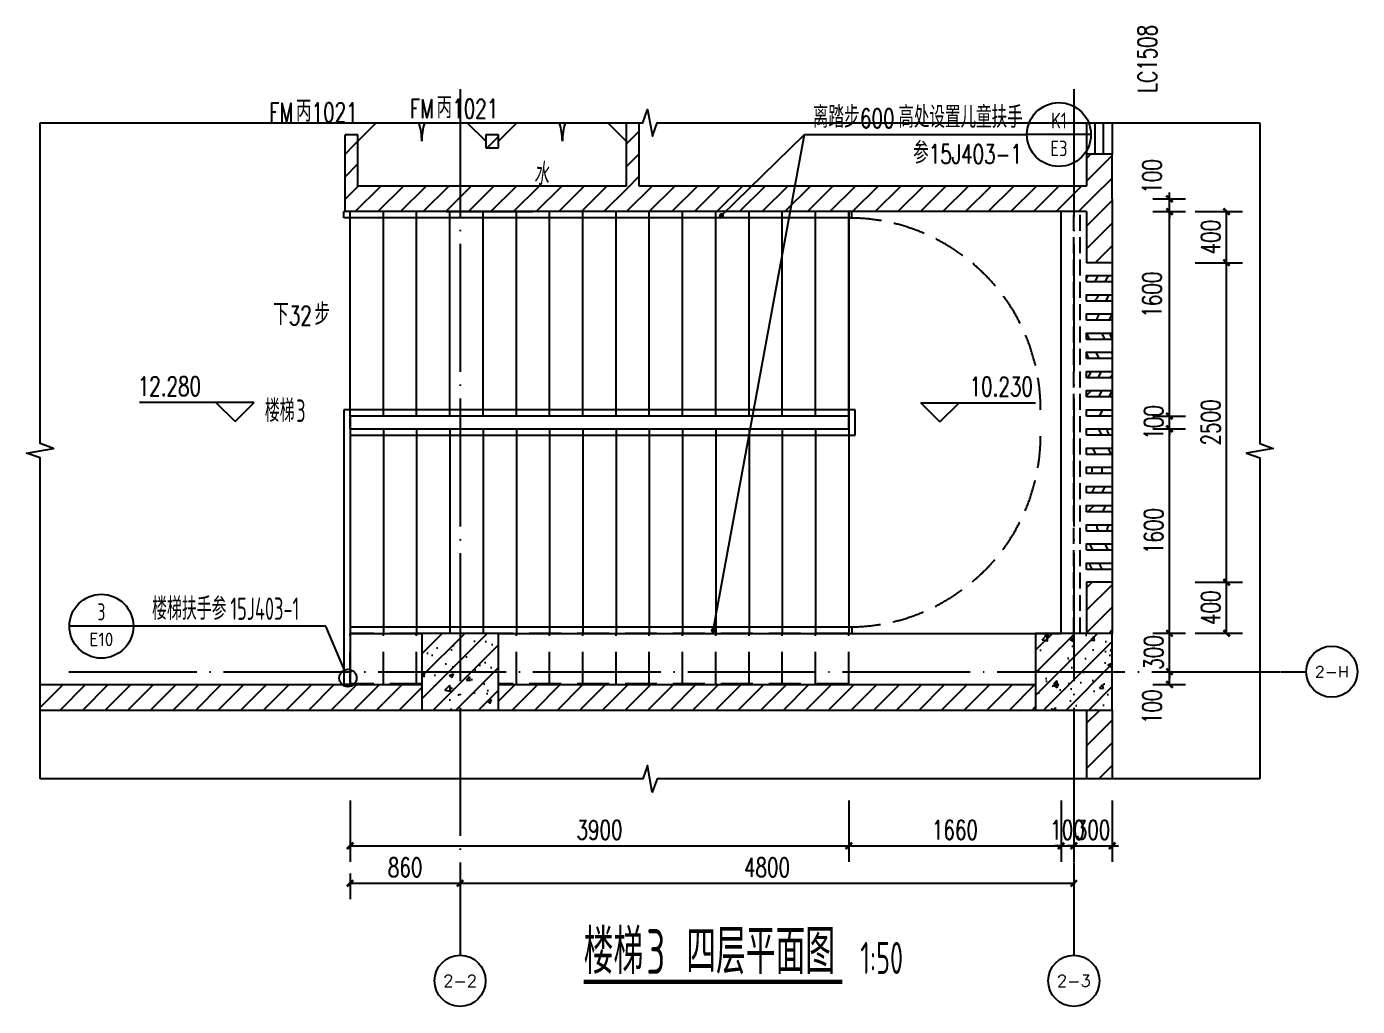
# Model space of a CAD drawing. Header units: millimetres. Extents: x -1048436 to -185795, y -983427 to 400387.
# Drawn here: x -523178 to -512771, y -681593 to -673927 of the extents above; entities that cross this region are included whole.
import ezdxf
from ezdxf.enums import TextEntityAlignment as Align

# ---------------------------------------------------------------- set-up
doc = ezdxf.new("R2010")
doc.units = ezdxf.units.MM
doc.header["$LTSCALE"] = 500
for name, pattern in [('( Dashed )', [0.75, 0.5, -0.25]), ('A-FP_05$0$pln_L5$0$Col_L4$0$PHANTOM', [63.5, 31.75, -6.35, 6.35, -6.35, 6.35, -6.35]), ('DASH', [0.35, 0.25, -0.1]), ('DOTE', [2.42, 2, -0.2, 0.02, -0.2])]:
    doc.linetypes.add(name, pattern=pattern)
for name, color, linetype in [('COLUMN', 254, 'Continuous'), ('DIM_LEAD', 3, 'Continuous'), ('DIM_SYMB', 3, 'Continuous'), ('PUB_DIM', 3, 'Continuous'), ('PUB_HATCH', 8, 'Continuous'), ('PUB_TEXT', 7, 'Continuous'), ('STAIR', 2, 'Continuous'), ('WINDOW', 4, 'Continuous'), ('WINDOW_TEXT', 7, 'Continuous'), ('建-填充', 9, 'Continuous'), ('建-墙', 254, 'Continuous'), ('建-文字', 4, 'Continuous'), ('建-楼梯-扶手栏杆', 3, 'Continuous'), ('建-符号', 13, 'Continuous'), ('建-符号-门编号', 13, 'Continuous'), ('建-轴线', 16, 'DOTE'), ('建-门扇', 32, 'Continuous')]:
    doc.layers.add(name, color=color, linetype=linetype)
doc.styles.add('_TCH_AXIS', font='COMPLEX', dxfattribs={"bigfont": 'GBCBIG'})
doc.styles.add('_TCH_DIM', font='SIMPLEX', dxfattribs={"bigfont": 'GBCBIG'})
doc.styles.add('_TCH_DIM_T3', font='SIMPLEX', dxfattribs={"width": 0.705882, "bigfont": 'GBCBIG'})
doc.styles.add('_TCH_WINDOW', font='SIMPLEX', dxfattribs={"height": 3.5, "bigfont": 'GBCBIG'})
doc.styles.add('XD2008', font='xd-hzs.shx', dxfattribs={"width": 0.7, "bigfont": 'xd-hztxt.shx'})
doc.dimstyles.new('_TCH_ARCH&&50', dxfattribs={"dimtxt": 148.75, "dimasz": 50, "dimexe": 125, "dimexo": 150, "dimgap": 50, "dimtad": 1, "dimdec": 0, "dimzin": 0, "dimdsep": 46, "dimtxsty": '_TCH_DIM_T3', "dimblk": 'ARCHTICK', "dimcen": 0.09, "dimclrt": 7, "dimazin": 2, "dimtfac": 1, "dimtdec": 0, "dimtix": 1, "dimtmove": 2, "dimatfit": 3, "dimldrblk": 'ARCHTICK', "dimfxl": 1, "dimtolj": 1, "dimtzin": 0, "dimarcsym": 0})
pattern_1 = [(45, (0, 89.76), (-88.388383, 88.388383), [])]
pattern_2 = [(45, (0, 0), (-88.388348, 88.388348), []), (50, (0, 0), (358.63009, -31.37607), [37.5, -412.5]), (355, (0, 0), (-69.37567, 376.09607), [30, -330]), (100.4514, (29.9, -2.6), (289.25469, 344.71977), [31.8701, -350.57106]), (46.1842, (0, 100), (533.62052, -82.7595), [56.25, -618.75]), (96.6356, (44.47, 93.1), (467.33135, 487.05894), [47.80514, -525.8565]), (351.1842, (0, 100), (467.33097, 487.0593), [45, -495]), (21, (50, 75), (298.45353, -201.30945), [37.5, -412.5]), (326, (50, 75), (121.65767, 362.57502), [30, -330]), (71.4514, (74.87, 58.22), (420.11131, 161.26525), [31.8701, -350.57106]), (37.5, (0, 0), (6.079928, 166.446927), [0, -326, 0, -335, 0, -331.25]), (7.5, (0, 0), (131.53477, 197.205856), [0, -191, 0, -318.5, 0, -126.25]), (327.5, (-111.5, 0), (266.911218, -11.277436), [0, -125, 0, -390, 0, -517.5]), (317.5, (-161.5, 0), (291.593085, 50.05249), [0, -162.5, 0, -259, 0, -367.5])]

# ---------------------------------------------------------------- blocks, each defined once
blk = doc.blocks.new('_ArchTick')
at = {"color": 0, "linetype": 'ByBlock', "const_width": 0.4}
blk.add_lwpolyline([(-0.5, -0.5), (0.5, 0.5)], dxfattribs=at)
blk = doc.blocks.new('*D2566')
at = {"layer": 'Defpoints', "color": 0, "transparency": 16777216}
for p in [(-514188, -675374), (-513794, -675374), (-514188, -675774)]:
    blk.add_point(p, dxfattribs=at)
at = {"layer": 'PUB_DIM', "color": 0, "lineweight": -2, "transparency": 16777216}
for p, q in [((-514038, -675374), (-513669, -675374)), ((-513794, -675774), (-513794, -675374)), ((-514038, -675774), (-513669, -675774))]:
    blk.add_line(p, q, dxfattribs=at)
at = {"layer": 'PUB_DIM', "color": 0, "lineweight": -2, "transparency": 16777216, "xscale": 50, "yscale": 50, "zscale": 50}
for p, rotation in [((-513794, -675374), 90), ((-513794, -675774), 270)]:
    blk.add_blockref('_ArchTick', p, dxfattribs=dict(at, rotation=rotation))
at = {"layer": 'PUB_DIM', "color": 7, "transparency": 16777216, "insert": (-513918, -675574), "char_height": 148.8, "attachment_point": 5, "rotation": 90, "style": '_TCH_DIM_T3'}
blk.add_mtext('\\A1;400', dxfattribs=at)
blk = doc.blocks.new('*D2567')
at = {"layer": 'Defpoints', "color": 0, "transparency": 16777216}
for p in [(-514188, -675774), (-513794, -675774), (-514188, -678274)]:
    blk.add_point(p, dxfattribs=at)
at = {"layer": 'PUB_DIM', "color": 0, "lineweight": -2, "transparency": 16777216}
for p, q in [((-514038, -675774), (-513669, -675774)), ((-513794, -678274), (-513794, -675774)), ((-514038, -678274), (-513669, -678274))]:
    blk.add_line(p, q, dxfattribs=at)
at = {"layer": 'PUB_DIM', "color": 0, "lineweight": -2, "transparency": 16777216, "xscale": 50, "yscale": 50, "zscale": 50}
for p, rotation in [((-513794, -675774), 90), ((-513794, -678274), 270)]:
    blk.add_blockref('_ArchTick', p, dxfattribs=dict(at, rotation=rotation))
at = {"layer": 'PUB_DIM', "color": 7, "transparency": 16777216, "insert": (-513918, -677024), "char_height": 148.8, "attachment_point": 5, "rotation": 90, "style": '_TCH_DIM_T3'}
blk.add_mtext('\\A1;2500', dxfattribs=at)
blk = doc.blocks.new('*D2568')
at = {"layer": 'Defpoints', "color": 0, "transparency": 16777216}
for p in [(-514188, -678274), (-513794, -678274), (-514188, -678674)]:
    blk.add_point(p, dxfattribs=at)
at = {"layer": 'PUB_DIM', "color": 0, "lineweight": -2, "transparency": 16777216}
for p, q in [((-514038, -678274), (-513669, -678274)), ((-513794, -678674), (-513794, -678274)), ((-514038, -678674), (-513669, -678674))]:
    blk.add_line(p, q, dxfattribs=at)
at = {"layer": 'PUB_DIM', "color": 0, "lineweight": -2, "transparency": 16777216, "xscale": 50, "yscale": 50, "zscale": 50}
for p, rotation in [((-513794, -678274), 90), ((-513794, -678674), 270)]:
    blk.add_blockref('_ArchTick', p, dxfattribs=dict(at, rotation=rotation))
at = {"layer": 'PUB_DIM', "color": 7, "transparency": 16777216, "insert": (-513918, -678474), "char_height": 148.8, "attachment_point": 5, "rotation": 90, "style": '_TCH_DIM_T3'}
blk.add_mtext('\\A1;400', dxfattribs=at)
blk = doc.blocks.new('*D2569')
at = {"layer": 'Defpoints', "color": 0, "transparency": 16777216}
for p in [(-520648, -680404), (-519788, -680404), (-519788, -680630)]:
    blk.add_point(p, dxfattribs=at)
at = {"layer": 'PUB_DIM', "color": 0, "lineweight": -2, "transparency": 16777216}
for p, q in [((-520648, -680554), (-520648, -680755)), ((-519788, -680554), (-519788, -680755)), ((-520648, -680630), (-519788, -680630))]:
    blk.add_line(p, q, dxfattribs=at)
at = {"layer": 'PUB_DIM', "color": 0, "lineweight": -2, "transparency": 16777216, "xscale": 50, "yscale": 50, "zscale": 50, "rotation": 180}
blk.add_blockref('_ArchTick', (-520648, -680630), dxfattribs=at)
at = {"layer": 'PUB_DIM', "color": 0, "lineweight": -2, "transparency": 16777216, "xscale": 50, "yscale": 50, "zscale": 50}
blk.add_blockref('_ArchTick', (-519788, -680630), dxfattribs=at)
at = {"layer": 'PUB_DIM', "color": 7, "transparency": 16777216, "insert": (-520218, -680505), "char_height": 148.8, "attachment_point": 5, "style": '_TCH_DIM_T3'}
blk.add_mtext('\\A1;860', dxfattribs=at)
blk = doc.blocks.new('*D2570')
at = {"layer": 'Defpoints', "color": 0, "transparency": 16777216}
for p in [(-519788, -680404), (-514988, -680404), (-514988, -680630)]:
    blk.add_point(p, dxfattribs=at)
at = {"layer": 'PUB_DIM', "color": 0, "lineweight": -2, "transparency": 16777216}
for p, q in [((-519788, -680554), (-519788, -680755)), ((-514988, -680554), (-514988, -680755)), ((-519788, -680630), (-514988, -680630))]:
    blk.add_line(p, q, dxfattribs=at)
at = {"layer": 'PUB_DIM', "color": 0, "lineweight": -2, "transparency": 16777216, "xscale": 50, "yscale": 50, "zscale": 50, "rotation": 180}
blk.add_blockref('_ArchTick', (-519788, -680630), dxfattribs=at)
at = {"layer": 'PUB_DIM', "color": 0, "lineweight": -2, "transparency": 16777216, "xscale": 50, "yscale": 50, "zscale": 50}
blk.add_blockref('_ArchTick', (-514988, -680630), dxfattribs=at)
at = {"layer": 'PUB_DIM', "color": 7, "transparency": 16777216, "insert": (-517388, -680505), "char_height": 148.8, "attachment_point": 5, "style": '_TCH_DIM_T3'}
blk.add_mtext('\\A1;4800', dxfattribs=at)
blk = doc.blocks.new('*D2571')
at = {"layer": 'Defpoints', "color": 0, "transparency": 16777216}
for p in [(-520648, -679831), (-516748, -679831), (-516748, -680337)]:
    blk.add_point(p, dxfattribs=at)
at = {"layer": 'PUB_DIM', "color": 0, "lineweight": -2, "transparency": 16777216}
for p, q in [((-520648, -679981), (-520648, -680462)), ((-516748, -679981), (-516748, -680462)), ((-520648, -680337), (-516748, -680337))]:
    blk.add_line(p, q, dxfattribs=at)
at = {"layer": 'PUB_DIM', "color": 0, "lineweight": -2, "transparency": 16777216, "xscale": 50, "yscale": 50, "zscale": 50, "rotation": 180}
blk.add_blockref('_ArchTick', (-520648, -680337), dxfattribs=at)
at = {"layer": 'PUB_DIM', "color": 0, "lineweight": -2, "transparency": 16777216, "xscale": 50, "yscale": 50, "zscale": 50}
blk.add_blockref('_ArchTick', (-516748, -680337), dxfattribs=at)
at = {"layer": 'PUB_DIM', "color": 7, "transparency": 16777216, "insert": (-518698, -680212), "char_height": 148.8, "attachment_point": 5, "style": '_TCH_DIM_T3'}
blk.add_mtext('\\A1;3900', dxfattribs=at)
blk = doc.blocks.new('*D2572')
at = {"layer": 'Defpoints', "color": 0, "transparency": 16777216}
for p in [(-516748, -679831), (-515088, -679831), (-515088, -680337)]:
    blk.add_point(p, dxfattribs=at)
at = {"layer": 'PUB_DIM', "color": 0, "lineweight": -2, "transparency": 16777216}
for p, q in [((-516748, -679981), (-516748, -680462)), ((-515088, -679981), (-515088, -680462)), ((-516748, -680337), (-515088, -680337))]:
    blk.add_line(p, q, dxfattribs=at)
at = {"layer": 'PUB_DIM', "color": 0, "lineweight": -2, "transparency": 16777216, "xscale": 50, "yscale": 50, "zscale": 50, "rotation": 180}
blk.add_blockref('_ArchTick', (-516748, -680337), dxfattribs=at)
at = {"layer": 'PUB_DIM', "color": 0, "lineweight": -2, "transparency": 16777216, "xscale": 50, "yscale": 50, "zscale": 50}
blk.add_blockref('_ArchTick', (-515088, -680337), dxfattribs=at)
at = {"layer": 'PUB_DIM', "color": 7, "transparency": 16777216, "insert": (-515918, -680212), "char_height": 148.8, "attachment_point": 5, "style": '_TCH_DIM_T3'}
blk.add_mtext('\\A1;1660', dxfattribs=at)
blk = doc.blocks.new('*D2573')
at = {"layer": 'Defpoints', "color": 0, "transparency": 16777216}
for p in [(-515088, -679831), (-514988, -679831), (-514988, -680337)]:
    blk.add_point(p, dxfattribs=at)
at = {"layer": 'PUB_DIM', "color": 0, "lineweight": -2, "transparency": 16777216}
for p, q in [((-515088, -679981), (-515088, -680462)), ((-514988, -679981), (-514988, -680462)), ((-515088, -680337), (-515138, -680337)), ((-515088, -680337), (-514988, -680337)), ((-514988, -680337), (-514938, -680337))]:
    blk.add_line(p, q, dxfattribs=at)
at = {"layer": 'PUB_DIM', "color": 0, "lineweight": -2, "transparency": 16777216, "xscale": 50, "yscale": 50, "zscale": 50}
blk.add_blockref('_ArchTick', (-515088, -680337), dxfattribs=at)
at = {"layer": 'PUB_DIM', "color": 0, "lineweight": -2, "transparency": 16777216, "xscale": 50, "yscale": 50, "zscale": 50, "rotation": 180}
blk.add_blockref('_ArchTick', (-514988, -680337), dxfattribs=at)
at = {"layer": 'PUB_DIM', "color": 7, "transparency": 16777216, "insert": (-515038, -680212), "char_height": 148.8, "attachment_point": 5, "style": '_TCH_DIM_T3'}
blk.add_mtext('\\A1;100', dxfattribs=at)
blk = doc.blocks.new('*D2574')
at = {"layer": 'Defpoints', "color": 0, "transparency": 16777216}
for p in [(-514988, -679831), (-514688, -679831), (-514688, -680337)]:
    blk.add_point(p, dxfattribs=at)
at = {"layer": 'PUB_DIM', "color": 0, "lineweight": -2, "transparency": 16777216}
for p, q in [((-514988, -679981), (-514988, -680462)), ((-514688, -679981), (-514688, -680462)), ((-514988, -680337), (-515038, -680337)), ((-514988, -680337), (-514688, -680337)), ((-514688, -680337), (-514638, -680337))]:
    blk.add_line(p, q, dxfattribs=at)
at = {"layer": 'PUB_DIM', "color": 0, "lineweight": -2, "transparency": 16777216, "xscale": 50, "yscale": 50, "zscale": 50}
blk.add_blockref('_ArchTick', (-514988, -680337), dxfattribs=at)
at = {"layer": 'PUB_DIM', "color": 0, "lineweight": -2, "transparency": 16777216, "xscale": 50, "yscale": 50, "zscale": 50, "rotation": 180}
blk.add_blockref('_ArchTick', (-514688, -680337), dxfattribs=at)
at = {"layer": 'PUB_DIM', "color": 7, "transparency": 16777216, "insert": (-514838, -680212), "char_height": 148.8, "attachment_point": 5, "style": '_TCH_DIM_T3'}
blk.add_mtext('\\A1;300', dxfattribs=at)
blk = doc.blocks.new('*D2575')
at = {"layer": 'Defpoints', "color": 0, "transparency": 16777216}
for p in [(-514521, -675274), (-514240, -675274), (-514521, -675374)]:
    blk.add_point(p, dxfattribs=at)
at = {"layer": 'PUB_DIM', "color": 0, "lineweight": -2, "transparency": 16777216}
for p, q in [((-514240, -675274), (-514240, -675224)), ((-514371, -675274), (-514115, -675274)), ((-514240, -675374), (-514240, -675274)), ((-514371, -675374), (-514115, -675374)), ((-514240, -675374), (-514240, -675424))]:
    blk.add_line(p, q, dxfattribs=at)
at = {"layer": 'PUB_DIM', "color": 0, "lineweight": -2, "transparency": 16777216, "xscale": 50, "yscale": 50, "zscale": 50}
for p, rotation in [((-514240, -675274), 270), ((-514240, -675374), 90)]:
    blk.add_blockref('_ArchTick', p, dxfattribs=dict(at, rotation=rotation))
at = {"layer": 'PUB_DIM', "color": 7, "transparency": 16777216, "insert": (-514377, -675099), "char_height": 148.8, "attachment_point": 5, "rotation": 90, "style": '_TCH_DIM_T3'}
blk.add_mtext('\\A1;100', dxfattribs=at)
blk = doc.blocks.new('*D2576')
at = {"layer": 'Defpoints', "color": 0, "transparency": 16777216}
for p in [(-514521, -675374), (-514240, -675374), (-514521, -676974)]:
    blk.add_point(p, dxfattribs=at)
at = {"layer": 'PUB_DIM', "color": 0, "lineweight": -2, "transparency": 16777216}
for p, q in [((-514371, -675374), (-514115, -675374)), ((-514240, -676974), (-514240, -675374)), ((-514371, -676974), (-514115, -676974))]:
    blk.add_line(p, q, dxfattribs=at)
at = {"layer": 'PUB_DIM', "color": 0, "lineweight": -2, "transparency": 16777216, "xscale": 50, "yscale": 50, "zscale": 50}
for p, rotation in [((-514240, -675374), 90), ((-514240, -676974), 270)]:
    blk.add_blockref('_ArchTick', p, dxfattribs=dict(at, rotation=rotation))
at = {"layer": 'PUB_DIM', "color": 7, "transparency": 16777216, "insert": (-514377, -676024), "char_height": 148.8, "attachment_point": 5, "rotation": 90, "style": '_TCH_DIM_T3'}
blk.add_mtext('\\A1;1600', dxfattribs=at)
blk = doc.blocks.new('*D2577')
at = {"layer": 'Defpoints', "color": 0, "transparency": 16777216}
for p in [(-514521, -676974), (-514240, -676974), (-514521, -677074)]:
    blk.add_point(p, dxfattribs=at)
at = {"layer": 'PUB_DIM', "color": 0, "lineweight": -2, "transparency": 16777216}
for p, q in [((-514240, -676974), (-514240, -676924)), ((-514371, -676974), (-514115, -676974)), ((-514240, -677074), (-514240, -676974)), ((-514371, -677074), (-514115, -677074)), ((-514240, -677074), (-514240, -677124))]:
    blk.add_line(p, q, dxfattribs=at)
at = {"layer": 'PUB_DIM', "color": 0, "lineweight": -2, "transparency": 16777216, "xscale": 50, "yscale": 50, "zscale": 50}
for p, rotation in [((-514240, -676974), 270), ((-514240, -677074), 90)]:
    blk.add_blockref('_ArchTick', p, dxfattribs=dict(at, rotation=rotation))
at = {"layer": 'PUB_DIM', "color": 7, "transparency": 16777216, "insert": (-514364, -677024), "char_height": 148.8, "attachment_point": 5, "rotation": 90, "style": '_TCH_DIM_T3'}
blk.add_mtext('\\A1;100', dxfattribs=at)
blk = doc.blocks.new('*D2578')
at = {"layer": 'Defpoints', "color": 0, "transparency": 16777216}
for p in [(-514521, -677074), (-514240, -677074), (-514521, -678674)]:
    blk.add_point(p, dxfattribs=at)
at = {"layer": 'PUB_DIM', "color": 0, "lineweight": -2, "transparency": 16777216}
for p, q in [((-514371, -677074), (-514115, -677074)), ((-514240, -678674), (-514240, -677074)), ((-514371, -678674), (-514115, -678674))]:
    blk.add_line(p, q, dxfattribs=at)
at = {"layer": 'PUB_DIM', "color": 0, "lineweight": -2, "transparency": 16777216, "xscale": 50, "yscale": 50, "zscale": 50}
for p, rotation in [((-514240, -677074), 90), ((-514240, -678674), 270)]:
    blk.add_blockref('_ArchTick', p, dxfattribs=dict(at, rotation=rotation))
at = {"layer": 'PUB_DIM', "color": 7, "transparency": 16777216, "insert": (-514364, -677874), "char_height": 148.8, "attachment_point": 5, "rotation": 90, "style": '_TCH_DIM_T3'}
blk.add_mtext('\\A1;1600', dxfattribs=at)
blk = doc.blocks.new('*D2579')
at = {"layer": 'Defpoints', "color": 0, "transparency": 16777216}
for p in [(-514521, -678674), (-514240, -678674), (-514521, -678974)]:
    blk.add_point(p, dxfattribs=at)
at = {"layer": 'PUB_DIM', "color": 0, "lineweight": -2, "transparency": 16777216}
for p, q in [((-514371, -678674), (-514115, -678674)), ((-514240, -678674), (-514240, -678624)), ((-514240, -678974), (-514240, -678674)), ((-514371, -678974), (-514115, -678974)), ((-514240, -678974), (-514240, -679024))]:
    blk.add_line(p, q, dxfattribs=at)
at = {"layer": 'PUB_DIM', "color": 0, "lineweight": -2, "transparency": 16777216, "xscale": 50, "yscale": 50, "zscale": 50}
for p, rotation in [((-514240, -678674), 270), ((-514240, -678974), 90)]:
    blk.add_blockref('_ArchTick', p, dxfattribs=dict(at, rotation=rotation))
at = {"layer": 'PUB_DIM', "color": 7, "transparency": 16777216, "insert": (-514364, -678824), "char_height": 148.8, "attachment_point": 5, "rotation": 90, "style": '_TCH_DIM_T3'}
blk.add_mtext('\\A1;300', dxfattribs=at)
blk = doc.blocks.new('*D2580')
at = {"layer": 'Defpoints', "color": 0, "transparency": 16777216}
for p in [(-514521, -678974), (-514240, -678974), (-514521, -679074)]:
    blk.add_point(p, dxfattribs=at)
at = {"layer": 'PUB_DIM', "color": 0, "lineweight": -2, "transparency": 16777216}
for p, q in [((-514371, -678974), (-514115, -678974)), ((-514240, -679074), (-514240, -678974)), ((-514371, -679074), (-514115, -679074))]:
    blk.add_line(p, q, dxfattribs=at)
at = {"layer": 'PUB_DIM', "color": 0, "lineweight": -2, "transparency": 16777216, "xscale": 50, "yscale": 50, "zscale": 50}
for p, rotation in [((-514240, -678974), 90), ((-514240, -679074), 270)]:
    blk.add_blockref('_ArchTick', p, dxfattribs=dict(at, rotation=rotation))
at = {"layer": 'PUB_DIM', "color": 7, "transparency": 16777216, "insert": (-514377, -679249), "char_height": 148.8, "attachment_point": 5, "rotation": 90, "style": '_TCH_DIM_T3'}
blk.add_mtext('\\A1;100', dxfattribs=at)

msp = doc.modelspace()

# ---------------------------------------------------------------- hatches: boundary and pattern name
at = {"layer": 'PUB_HATCH'}
h = msp.add_hatch(dxfattribs=at)
h.set_pattern_fill('钢筋混凝土', color=256, scale=50, style=0)
h.set_pattern_definition(pattern_2)
h.paths.add_polyline_path([(-520088.2, -679274.3), (-519488.2, -679274.3), (-519488.2, -678674.3), (-520088.2, -678674.3)])
h = msp.add_hatch(dxfattribs=at)
h.set_pattern_fill('钢筋混凝土', color=256, scale=50, style=0)
h.set_pattern_definition(pattern_2)
h.paths.add_polyline_path([(-515288.2, -679274.3), (-514688.2, -679274.3), (-514688.2, -678674.3), (-515288.2, -678674.3)])
at = {"layer": '建-填充'}
h = msp.add_hatch(dxfattribs=at)
h.set_pattern_fill('普通砖', color=256, scale=50, style=0)
h.set_pattern_definition(pattern_1)
h.paths.add_polyline_path([(-518453.6, -674807.7), (-518386.9, -674774.3), (-518386.9, -674679.5), (-518486.9, -674679.4), (-518486.9, -674774.3)])
h = msp.add_hatch(dxfattribs=at)
h.set_pattern_fill('普通砖', color=256, scale=50, style=0)
h.set_pattern_definition(pattern_1)
h.paths.add_polyline_path([(-520688.2, -675374.3), (-520588.2, -675174.3), (-520588.1, -674874.3), (-520688.1, -674774.3)])
h = msp.add_hatch(dxfattribs=at)
h.set_pattern_fill('普通砖', color=256, scale=50, style=0)
h.set_pattern_definition(pattern_1)
h.paths.add_polyline_path([(-520588.1, -674874.3), (-520588.1, -674774.3), (-520688.1, -674774.3)])
h = msp.add_hatch(dxfattribs=at)
h.set_pattern_fill('普通砖', color=256, scale=50, style=0)
h.set_pattern_definition(pattern_1)
h.paths.add_polyline_path([(-519488.5, -674774.3), (-519588.1, -674774.3), (-519588.1, -674874.3), (-519488.5, -674874.3)])
h = msp.add_hatch(dxfattribs=at)
h.set_pattern_fill('普通砖', color=256, scale=50, style=0)
h.set_pattern_definition(pattern_1)
h.paths.add_polyline_path([(-518486.9, -674774.3), (-518488.5, -674774.3), (-518488.5, -674874.3), (-518486.9, -674874.3), (-518453.6, -674807.7)])
h = msp.add_hatch(dxfattribs=at)
h.set_pattern_fill('普通砖', color=256, scale=50, style=0)
h.set_pattern_definition(pattern_1)
h.paths.add_polyline_path([(-518453.6, -675241), (-518387, -675174.3), (-518386.9, -674774.3), (-518453.6, -674807.7), (-518486.9, -674874.3), (-518487, -675174.3)])
h = msp.add_hatch(dxfattribs=at)
h.set_pattern_fill('普通砖', color=256, scale=50, style=0)
h.set_pattern_definition(pattern_1)
h.paths.add_polyline_path([(-514688.2, -675274.3), (-514688.2, -674924.3), (-514888.2, -674924.3), (-514888.2, -675174.3), (-514821.5, -675274.3)])
h = msp.add_hatch(dxfattribs=at)
h.set_pattern_fill('普通砖', color=256, scale=50, style=0)
h.set_pattern_definition(pattern_1)
h.paths.add_polyline_path([(-518453.6, -675241), (-518487, -675174.3), (-520588.2, -675174.3), (-520688.2, -675374.3), (-518487, -675374.3)])
h = msp.add_hatch(dxfattribs=at)
h.set_pattern_fill('普通砖', color=256, scale=50, style=0)
h.set_pattern_definition(pattern_1)
h.paths.add_polyline_path([(-514821.5, -675274.3), (-514888.2, -675174.3), (-518387, -675174.3), (-518453.6, -675241), (-518487, -675374.3), (-514888.2, -675374.3)])
h = msp.add_hatch(dxfattribs=at)
h.set_pattern_fill('普通砖', color=256, scale=50, style=0)
h.set_pattern_definition(pattern_1)
h.paths.add_polyline_path([(-514821.5, -675274.3), (-514888.2, -675374.3), (-514888.2, -675774.3), (-514688.2, -675774.3), (-514688.2, -675274.3)])
at = {"layer": '建-填充', "linetype": 'A-FP_05$0$pln_L5$0$Col_L4$0$PHANTOM'}
h = msp.add_hatch(dxfattribs=at)
h.set_pattern_fill('木纹01', color=256, scale=200, angle=90)
h.set_pattern_definition([(90, (-1098526.1, 42628.4), (-800, 800), [40, -760]), (90, (-1098606.1, 42068.4), (-800, 800), [80, -720]), (90, (-1098646.1, 42588.4), (-800, 800), [40, -760]), (90, (-1098726.1, 42108.4), (-800, 800), [40, -760]), (90, (-1098766.1, 42588.4), (-800, 800), [40, -760]), (90, (-1098806.1, 42148.4), (-800, 800), [40, -760]), (90, (-1098846.1, 42588.4), (-800, 800), [40, -760]), (90, (-1098926.1, 42148.4), (-800, 800), [40, -440, 40, -280]), (90, (-1099006.1, 42148.4), (-800, 800), [80, -400, 40, -280]), (90, (-1099126.1, 42108.4), (-800, 800), [40, -120, 40, -320, 40, -240]), (90, (-1099206.1, 42068.4), (-800, 800), [40, -160, 80, -520]), (90, (-1099246.1, 42588.4), (-800, 800), [40, -760]), (90, (-1099286.1, 42068.4), (-800, 800), [40, -200, 40, -520]), (135, (-1098526.1, 41988.4), (-800, 1e-13), [113.1368, -1018.23405]), (135, (-1098526.1, 42668.4), (-800, 1e-13), [226.27416, -905.0967]), (135, (-1098926.1, 42668.4), (-800, 1e-13), [56.568, -1074.80285]), (135, (-1099006.1, 41988.4), (-800, 1e-13), [169.7056, -961.66525]), (135, (-1099006.1, 42668.4), (-800, 1e-13), [282.8427, -848.5281]), (135, (-1099126.1, 42668.4), (-800, 1e-13), [169.7056, -961.66525]), (45, (-1099206.1, 42508.4), (2e-13, 800), [56.568, -1074.80285]), (45, (-1098566.1, 42228.4), (2e-13, 800), [113.1368, -1018.23405]), (45, (-1098886.1, 42268.4), (2e-13, 800), [113.1368, -1018.23405]), (45, (-1098726.1, 42508.4), (2e-13, 800), [113.1368, -1018.23405]), (45, (-1099046.1, 42468.4), (2e-13, 800), [113.1368, -1018.23405]), (45, (-1099126.1, 42508.4), (2e-13, 800), [169.7056, -961.66525]), (45, (-1098646.1, 42308.4), (2e-13, 800), [169.7056, -961.66525]), (45, (-1098686.1, 42428.4), (2e-13, 800), [169.7056, -961.66525]), (45, (-1098966.1, 42308.4), (2e-13, 800), [169.7056, -961.66525]), (45, (-1099006.1, 42388.4), (2e-13, 800), [169.7056, -961.66525]), (116.56505, (-1098686.1, 42028.4), (-3e-07, 800), [89.4427, -1699.41166]), (116.56505, (-1098646.1, 42628.4), (-3e-07, 800), [357.7709, -1431.0835]), (116.56505, (-1098766.1, 42628.4), (-3e-07, 800), [357.7709, -1431.0835]), (116.56505, (-1098846.1, 42628.4), (-3e-07, 800), [357.7712, -536, 178.888, -716.19518]), (116.56505, (-1098966.1, 42708.4), (-3e-07, 800), [89.4427, -1699.41166]), (116.56505, (-1099246.1, 41988.4), (-3e-07, 800), [89.4427, -1699.41166]), (116.56505, (-1099246.1, 42628.4), (-3e-07, 800), [178.88544, -1609.96894]), (63.43495, (-1098526.1, 42428.4), (3e-07, 800), [178.88544, -1609.96894]), (63.43495, (-1098726.1, 42148.4), (3e-07, 800), [178.88544, -1609.96894]), (63.43495, (-1098606.1, 42148.4), (3e-07, 800), [89.4427, -1699.40894]), (63.43495, (-1098806.1, 42188.4), (3e-07, 800), [268.32816, -1520.5262]), (63.43495, (-1098806.1, 42348.4), (3e-07, 800), [178.88544, -1609.96894]), (63.43495, (-1098846.1, 42428.4), (3e-07, 800), [178.88544, -1609.96894]), (63.43495, (-1098926.1, 42188.4), (3e-07, 800), [89.4427, -1699.40894]), (63.43495, (-1099006.1, 42228.4), (3e-07, 800), [89.4427, -1699.40894]), (63.43495, (-1099166.1, 42548.4), (3e-07, 800), [89.4427, -1699.40894]), (63.43495, (-1098886.1, 42508.4), (3e-07, 800), [89.4427, -1699.40894]), (63.43495, (-1099126.1, 42148.4), (3e-07, 800), [268.32816, -1520.5262]), (63.43495, (-1099206.1, 42108.4), (3e-07, 800), [178.88544, -1609.96894]), (63.43495, (-1098966.1, 42548.4), (3e-07, 800), [89.44, -804.96, 89.44, -805.01438]), (63.43495, (-1099126.1, 42308.4), (3e-07, 800), [178.88544, -1609.96894]), (63.43495, (-1099206.1, 42348.4), (3e-07, 800), [178.88544, -1609.96894]), (63.43495, (-1099286.1, 42108.4), (3e-07, 800), [178.88544, -1609.96894]), (63.43495, (-1099286.1, 42348.4), (3e-07, 800), [178.88544, -1609.96894])])
h.paths.add_polyline_path([(-514888.2, -675924.3), (-514888.2, -675874.3), (-514688.2, -675874.3), (-514688.2, -675924.3)])
h.paths.add_polyline_path([(-514888.2, -676074.3), (-514888.2, -676024.3), (-514688.2, -676024.3), (-514688.2, -676074.3)])
h.paths.add_polyline_path([(-514888.2, -676224.3), (-514888.2, -676174.3), (-514688.2, -676174.3), (-514688.2, -676224.3)])
h.paths.add_polyline_path([(-514888.2, -676374.3), (-514888.2, -676324.3), (-514688.2, -676324.3), (-514688.2, -676374.3)])
h.paths.add_polyline_path([(-514888.2, -676524.3), (-514888.2, -676474.3), (-514688.2, -676474.3), (-514688.2, -676524.3)])
h.paths.add_polyline_path([(-514888.2, -676674.3), (-514888.2, -676624.3), (-514688.2, -676624.3), (-514688.2, -676674.3)])
h.paths.add_polyline_path([(-514888.2, -676824.3), (-514888.2, -676774.3), (-514688.2, -676774.3), (-514688.2, -676824.3)])
h.paths.add_polyline_path([(-514888.2, -676974.3), (-514888.2, -676924.3), (-514688.2, -676924.3), (-514688.2, -676974.3)])
h.paths.add_polyline_path([(-514888.2, -677124.3), (-514888.2, -677074.3), (-514688.2, -677074.3), (-514688.2, -677124.3)])
h.paths.add_polyline_path([(-514888.2, -677274.3), (-514888.2, -677224.3), (-514688.2, -677224.3), (-514688.2, -677274.3)])
h.paths.add_polyline_path([(-514888.2, -677424.3), (-514888.2, -677374.3), (-514688.2, -677374.3), (-514688.2, -677424.3)])
h.paths.add_polyline_path([(-514888.2, -677574.3), (-514888.2, -677524.3), (-514688.2, -677524.3), (-514688.2, -677574.3)])
h.paths.add_polyline_path([(-514888.2, -677724.3), (-514888.2, -677674.3), (-514688.2, -677674.3), (-514688.2, -677724.3)])
h.paths.add_polyline_path([(-514888.2, -677874.3), (-514888.2, -677824.3), (-514688.2, -677824.3), (-514688.2, -677874.3)])
h.paths.add_polyline_path([(-514888.2, -678024.3), (-514888.2, -677974.3), (-514688.2, -677974.3), (-514688.2, -678024.3)])
h.paths.add_polyline_path([(-514888.2, -678174.3), (-514888.2, -678124.3), (-514688.2, -678124.3), (-514688.2, -678174.3)])
at = {"layer": '建-填充'}
h = msp.add_hatch(dxfattribs=at)
h.set_pattern_fill('普通砖', color=256, scale=50, style=0)
h.set_pattern_definition(pattern_1)
h.paths.add_polyline_path([(-514888.2, -678674.3), (-514688.2, -678674.3), (-514688.2, -678274.3), (-514888.2, -678274.3)])
h = msp.add_hatch(dxfattribs=at)
h.set_pattern_fill('普通砖', color=256, scale=50, style=0)
h.set_pattern_definition(pattern_1)
h.paths.add_polyline_path([(-520088.2, -679274.3), (-520088.2, -679074.3), (-523073.4, -679074.3), (-523073.4, -679274.3)])
h = msp.add_hatch(dxfattribs=at)
h.set_pattern_fill('普通砖', color=256, scale=50, style=0)
h.set_pattern_definition(pattern_1)
h.paths.add_polyline_path([(-515288.2, -679274.3), (-515288.2, -679074.3), (-519488.2, -679074.3), (-519488.2, -679274.3)])
h = msp.add_hatch(dxfattribs=at)
h.set_pattern_fill('普通砖', color=256, scale=50, style=0)
h.set_pattern_definition(pattern_1)
h.paths.add_polyline_path([(-514688.2, -679274.3), (-514888.2, -679274.3), (-514888.2, -679812), (-514688.2, -679812)])

# ---------------------------------------------------------------- linework, layer by layer
msp.add_line((-514688.2, -675724.3), (-514688.2, -678674.3))
for points in [[(-514888.2, -675924.3), (-514888.2, -675874.3), (-514688.2, -675874.3), (-514688.2, -675924.3)], [(-514888.2, -676074.3), (-514888.2, -676024.3), (-514688.2, -676024.3), (-514688.2, -676074.3)], [(-514888.2, -676224.3), (-514888.2, -676174.3), (-514688.2, -676174.3), (-514688.2, -676224.3)], [(-514888.2, -676374.3), (-514888.2, -676324.3), (-514688.2, -676324.3), (-514688.2, -676374.3)], [(-514888.2, -676524.3), (-514888.2, -676474.3), (-514688.2, -676474.3), (-514688.2, -676524.3)], [(-514888.2, -676674.3), (-514888.2, -676624.3), (-514688.2, -676624.3), (-514688.2, -676674.3)], [(-514888.2, -676824.3), (-514888.2, -676774.3), (-514688.2, -676774.3), (-514688.2, -676824.3)], [(-514888.2, -676974.3), (-514888.2, -676924.3), (-514688.2, -676924.3), (-514688.2, -676974.3)], [(-514888.2, -677124.3), (-514888.2, -677074.3), (-514688.2, -677074.3), (-514688.2, -677124.3)], [(-514888.2, -677274.3), (-514888.2, -677224.3), (-514688.2, -677224.3), (-514688.2, -677274.3)], [(-514888.2, -677424.3), (-514888.2, -677374.3), (-514688.2, -677374.3), (-514688.2, -677424.3)], [(-514888.2, -677574.3), (-514888.2, -677524.3), (-514688.2, -677524.3), (-514688.2, -677574.3)], [(-514888.2, -677724.3), (-514888.2, -677674.3), (-514688.2, -677674.3), (-514688.2, -677724.3)], [(-514888.2, -677874.3), (-514888.2, -677824.3), (-514688.2, -677824.3), (-514688.2, -677874.3)], [(-514888.2, -678024.3), (-514888.2, -677974.3), (-514688.2, -677974.3), (-514688.2, -678024.3)], [(-514888.2, -678174.3), (-514888.2, -678124.3), (-514688.2, -678124.3), (-514688.2, -678174.3)]]:
    msp.add_lwpolyline(points, close=True)
at = {"layer": 'COLUMN'}
for p, q in [((-519488.2, -678674.3), (-520088.2, -678674.3)), ((-520088.2, -678674.3), (-520088.2, -679274.3)), ((-519488.2, -679274.3), (-519488.2, -678674.3)), ((-514688.2, -678674.3), (-515288.2, -678674.3)), ((-515288.2, -678674.3), (-515288.2, -679274.3)), ((-514688.2, -679274.3), (-514688.2, -678674.3)), ((-520088.2, -679274.3), (-519488.2, -679274.3)), ((-515288.2, -679274.3), (-514688.2, -679274.3))]:
    msp.add_line(p, q, dxfattribs=at)
at = {"layer": 'DIM_LEAD'}
for p, q in [((-517807.7, -678651.4), (-517095.4, -674771.3)), ((-517743.8, -675405.7), (-517095.4, -674771.3)), ((-517095.4, -674771.3), (-515354.7, -674771.3))]:
    msp.add_line(p, q, dxfattribs=at)
at = {"layer": 'DIM_LEAD', "const_width": 20}
for points in [[(-517750.9, -675412.7, 1), (-517736.6, -675398.7, 1)], [(-517809.5, -678661.2, 1), (-517805.9, -678641.5, 1)]]:
    msp.add_lwpolyline(points, format="xyb", close=True, dxfattribs=at)
at = {"layer": 'DIM_SYMB'}
msp.add_lwpolyline([(-520778.2, -676174.3, 0, 0, 0), (-515948.2, -676174.3, 0, 0, 0), (-515948.2, -677874.3, 0, 0, 0), (-520368.2, -677874.3, 40, 0, 0), (-520518.2, -677874.3, 0, 0, 0)], format="xyseb", dxfattribs=at)
at = {"layer": 'PUB_HATCH', "color": 8, "linetype": 'DASH', "ltscale": 2}
msp.add_line((-519016.3, -678674.3), (-516748.2, -678674.3), dxfattribs=at)
for centre, start, end in [((-516748.2, -676924.3), 0, 90), ((-516748.2, -677124.3), 270, 0)]:
    msp.add_arc(centre, 1500, start, end, dxfattribs=at)
at = {"layer": 'STAIR'}
for p, q in [((-516723.2, -675374.3), (-520698.2, -675374.3)), ((-520698.2, -675424.3), (-520698.2, -675374.3)), ((-516723.2, -675424.3), (-520698.2, -675424.3)), ((-516748.2, -675374.3), (-520648.2, -675374.3)), ((-520648.2, -676974.3), (-520648.2, -675374.3)), ((-520388.2, -676974.3), (-520388.2, -675374.3)), ((-520128.2, -676974.3), (-520128.2, -675374.3)), ((-519868.2, -676974.3), (-519868.2, -675374.3)), ((-519608.2, -676974.3), (-519608.2, -675374.3)), ((-519348.2, -676974.3), (-519348.2, -675374.3)), ((-519088.2, -676974.3), (-519088.2, -675374.3)), ((-518828.2, -676974.3), (-518828.2, -675374.3)), ((-518568.2, -676974.3), (-518568.2, -675374.3)), ((-518308.2, -676974.3), (-518308.2, -675374.3)), ((-518048.2, -676974.3), (-518048.2, -675374.3)), ((-517788.2, -676974.3), (-517788.2, -675374.3)), ((-517528.2, -676974.3), (-517528.2, -675374.3)), ((-517268.2, -676974.3), (-517268.2, -675374.3)), ((-517008.2, -676974.3), (-517008.2, -675374.3)), ((-515088.2, -675374.3), (-516748.2, -675374.3)), ((-516748.2, -675374.3), (-516748.2, -678674.3)), ((-516748.2, -676974.3), (-516748.2, -675374.3)), ((-516723.2, -675424.3), (-516723.2, -675374.3)), ((-515088.2, -678674.3), (-515088.2, -675374.3)), ((-516698.2, -676924.3), (-520698.2, -676924.3)), ((-520698.2, -676924.3), (-520698.2, -679074.3)), ((-516698.2, -677124.3), (-516698.2, -676924.3)), ((-520648.2, -677074.3), (-520648.2, -676974.3)), ((-516748.2, -676974.3), (-520648.2, -676974.3)), ((-516748.2, -676974.3), (-520648.2, -676974.3)), ((-520648.2, -676974.3), (-520648.2, -679074.3)), ((-516748.2, -677074.3), (-516748.2, -676974.3)), ((-520648.2, -677074.3), (-516748.2, -677074.3)), ((-520648.2, -677074.3), (-520648.2, -678674.3)), ((-520648.2, -677074.3), (-516748.2, -677074.3)), ((-520648.2, -677074.3), (-520648.2, -677124.3)), ((-520648.2, -677124.3), (-516698.2, -677124.3)), ((-520388.2, -677074.3), (-520388.2, -678674.3)), ((-520128.2, -677074.3), (-520128.2, -678674.3)), ((-519868.2, -677074.3), (-519868.2, -678674.3)), ((-519608.2, -677074.3), (-519608.2, -678674.3)), ((-519348.2, -677074.3), (-519348.2, -678674.3)), ((-519088.2, -677074.3), (-519088.2, -678674.3)), ((-518828.2, -677074.3), (-518828.2, -678674.3)), ((-518568.2, -677074.3), (-518568.2, -678674.3)), ((-518308.2, -677074.3), (-518308.2, -678674.3)), ((-518048.2, -677074.3), (-518048.2, -678674.3)), ((-517788.2, -677074.3), (-517788.2, -678674.3)), ((-517528.2, -677074.3), (-517528.2, -678674.3)), ((-517268.2, -677074.3), (-517268.2, -678674.3)), ((-517008.2, -677074.3), (-517008.2, -678674.3)), ((-516748.2, -677074.3), (-516748.2, -678674.3)), ((-520648.2, -678624.3), (-516723.2, -678624.3)), ((-520648.2, -678624.3), (-520648.2, -678674.3)), ((-520648.2, -678674.3), (-520088.2, -678674.3)), ((-520648.2, -678674.3), (-520088.2, -678674.3)), ((-519488.2, -678674.3), (-516748.2, -678674.3)), ((-519488.2, -678674.3), (-516723.2, -678674.3)), ((-516748.2, -678674.3), (-515088.2, -678674.3)), ((-516723.2, -678624.3), (-516723.2, -678674.3)), ((-520648.2, -679074.3), (-520698.2, -679074.3))]:
    msp.add_line(p, q, dxfattribs=at)
at = {"layer": 'STAIR', "linetype": 'Continuous'}
msp.add_line((-519898.4, -675374.3), (-519219.2, -675374.3), dxfattribs=at)
at = {"layer": 'STAIR', "linetype": '( Dashed )'}
for p, q in [((-520088.2, -678674.3), (-520648.2, -678674.3)), ((-520648.2, -679068.3), (-520648.2, -678674.3)), ((-520388.2, -679068.3), (-520388.2, -678674.3)), ((-520128.2, -679068.3), (-520128.2, -678674.3)), ((-516748.2, -678674.3), (-519488.2, -678674.3)), ((-519348.2, -679068.3), (-519348.2, -678674.3)), ((-519088.2, -679068.3), (-519088.2, -678674.3)), ((-518828.2, -679068.3), (-518828.2, -678674.3)), ((-518568.2, -679068.3), (-518568.2, -678674.3)), ((-518308.2, -679068.3), (-518308.2, -678674.3)), ((-518048.2, -679068.3), (-518048.2, -678674.3)), ((-517788.2, -679068.3), (-517788.2, -678674.3)), ((-517528.2, -679068.3), (-517528.2, -678674.3)), ((-517268.2, -679068.3), (-517268.2, -678674.3)), ((-517008.2, -679068.3), (-517008.2, -678674.3)), ((-516748.2, -679068.3), (-516748.2, -678674.3)), ((-520088.2, -679068.3), (-520648.2, -679068.3)), ((-516748.2, -679068.3), (-519488.2, -679068.3))]:
    msp.add_line(p, q, dxfattribs=at)
at = {"layer": 'WINDOW'}
for p, q in [((-514888.2, -674679.4), (-514888.2, -674924.3)), ((-514821.5, -674924.3), (-514821.5, -674679.4)), ((-514754.9, -674924.3), (-514754.9, -674679.4)), ((-514688.2, -674679.4), (-514688.2, -674924.3)), ((-514688.2, -674924.3), (-514888.2, -674924.3))]:
    msp.add_line(p, q, dxfattribs=at)
at = {"layer": '建-墙'}
for p, q in [((-518486.9, -674774.3), (-518486.9, -674679.4)), ((-518486.9, -674679.4), (-518386.9, -674679.5)), ((-518386.9, -674774.3), (-518386.9, -674679.5)), ((-520688.2, -675374.3), (-520688.1, -674774.3)), ((-520588.1, -674774.3), (-520688.1, -674774.3)), ((-520588.1, -674874.3), (-520588.1, -674774.3)), ((-519488.5, -674774.3), (-519588.1, -674774.3)), ((-519588.1, -674774.3), (-519588.1, -674874.3)), ((-519488.5, -674874.3), (-519488.5, -674774.3)), ((-518486.9, -674774.3), (-518488.5, -674774.3)), ((-518488.5, -674774.3), (-518488.5, -674874.3)), ((-518387, -675174.3), (-518386.9, -674774.3)), ((-520588.2, -675174.3), (-520588.1, -674874.3)), ((-519588.1, -674874.3), (-519488.5, -674874.3)), ((-518488.5, -674874.3), (-518486.9, -674874.3)), ((-518487, -675174.3), (-518486.9, -674874.3)), ((-514688.2, -674924.3), (-514888.2, -674924.3)), ((-514888.2, -674924.3), (-514888.2, -675174.3)), ((-514688.2, -675274.3), (-514688.2, -674924.3)), ((-518487, -675174.3), (-520588.2, -675174.3)), ((-514888.2, -675174.3), (-518387, -675174.3)), ((-514688.2, -675274.3), (-514688.2, -675774.3)), ((-518487, -675374.3), (-520688.2, -675374.3)), ((-514888.2, -675374.3), (-518487, -675374.3)), ((-514888.2, -675374.3), (-514888.2, -675774.3)), ((-514688.2, -675774.3), (-514888.2, -675774.3)), ((-514888.2, -678274.3), (-514888.2, -678674.3)), ((-514688.2, -678274.3), (-514888.2, -678274.3)), ((-514688.2, -678274.3), (-514688.2, -678674.3)), ((-523073.4, -679074.3), (-520088.2, -679074.3)), ((-519488.2, -679074.3), (-515288.2, -679074.3)), ((-523073.4, -679274.3), (-520088.2, -679274.3)), ((-519488.2, -679274.3), (-515288.2, -679274.3)), ((-514888.2, -679274.3), (-514888.2, -679812)), ((-514688.2, -679274.3), (-514688.2, -679812))]:
    msp.add_line(p, q, dxfattribs=at)
at = {"layer": '建-楼梯-扶手栏杆', "linetype": 'DASH'}
for p, q in [((-514988.2, -678674.3), (-514988.2, -675374.3)), ((-514938.2, -678674.3), (-514938.2, -675374.3))]:
    msp.add_line(p, q, dxfattribs=at)
at = {"layer": '建-符号'}
for p, q in [((-514854.7, -674771.3), (-515354.7, -674771.3)), ((-521397.7, -676867.2), (-522294.7, -676867.2)), ((-521547.7, -677017.2), (-521697.7, -676867.2)), ((-521547.7, -677017.2), (-521397.7, -676867.2)), ((-516035.3, -677019.7), (-516185.3, -676869.7)), ((-516185.3, -676869.7), (-515288.3, -676869.7)), ((-516035.3, -677019.7), (-515885.3, -676869.7)), ((-522343.6, -678618.4), (-522843.6, -678618.4)), ((-520839.4, -678618.4), (-522343.6, -678618.4)), ((-520692.5, -678961.2), (-520839.4, -678618.4)), ((-513372.7, -678974.3), (-513170.5, -678974.3)), ((-513533.4, -679812), (-513533.4, -679812)), ((-513533.4, -679812), (-513533.4, -679812)), ((-519788.2, -680990.8), (-519788.2, -681193)), ((-514988.2, -680990.8), (-514988.2, -681193))]:
    msp.add_line(p, q, dxfattribs=at)
for points in [[(-523073.4, -674679.4), (-518359.7, -674679.4), (-518321.4, -674574.4), (-518284.4, -674784.4), (-518247.2, -674679.4), (-513533.4, -674679.4)], [(-523073.4, -679812), (-523073.4, -677302), (-523178.4, -677263.7), (-522968.4, -677226.7), (-523073.4, -677189.5), (-523073.4, -674679.4)], [(-513533.4, -674679.4), (-513533.4, -677189.5), (-513428.4, -677227.7), (-513638.4, -677264.7), (-513533.4, -677302), (-513533.4, -679812)], [(-513533.4, -679812), (-518247.2, -679812), (-518285.4, -679917), (-518322.4, -679707), (-518359.7, -679812), (-523073.4, -679812)]]:
    msp.add_lwpolyline(points, dxfattribs=at)
at = {"layer": '建-符号', "const_width": 35}
msp.add_lwpolyline([(-518821.3, -681400.6), (-516797.7, -681400.6)], dxfattribs=at)
at = {"layer": '建-符号'}
for centre, radius in [((-515104.7, -674771.3), 250), ((-522593.6, -678618.4), 250), ((-512970.5, -678974.3), 200), ((-520665.7, -679023.8), 68.1), ((-519788.2, -681393), 200), ((-514988.2, -681393), 200)]:
    msp.add_circle(centre, radius, dxfattribs=at)
at = {"layer": '建-轴线'}
for p, q in [((-519788.2, -674417.2), (-519788.2, -680990.8)), ((-514988.2, -674417.2), (-514988.2, -680990.8))]:
    msp.add_line(p, q, dxfattribs=at)
msp.add_lwpolyline([(-522848.2, -678974.3), (-513372.7, -678974.3)], dxfattribs=at)
at = {"layer": '建-门扇'}
for p, q in [((-520588.1, -674824.3), (-520443.3, -674679.4)), ((-519588.1, -674824.3), (-519733, -674679.4)), ((-519488.5, -674824.3), (-519343.6, -674679.4)), ((-518488.5, -674824.3), (-518633.4, -674679.4))]:
    msp.add_line(p, q, dxfattribs=at)
for centre, start, end in [((-520588.1, -674824.3), 360, 16.84216), ((-519588.1, -674824.3), 163.15784, 180), ((-519488.5, -674824.3), 360, 16.84216), ((-518488.5, -674824.3), 163.15784, 180)]:
    msp.add_arc(centre, 500, start, end, dxfattribs=at)

# ---------------------------------------------------------------- texts
at = {"layer": 'PUB_TEXT', "style": '_TCH_DIM'}
for s, height, p in [('离踏步', 168.79, (-517029, -674718.8)), ('高处设置儿童扶手', 168.79, (-516360.4, -674718.8)), ('参', 168.8, (-516245, -674998.8)), ('下', 168.8, (-521250.4, -676261.8)), ('步', 168.8, (-520927.5, -676261.8))]:
    msp.add_text(s, height=height, dxfattribs=at).set_placement(p)
at = {"layer": 'PUB_TEXT'}
for s, height, style, width, p in [('600', 148.75, '_TCH_DIM', 0.705882, (-516660.4, -674718.8)), ('15J403-1', 148.75, '_TCH_DIM', 0.705882, (-516122.2, -674998.8)), ('32', 148.75, '_TCH_DIM', 0.705882, (-521127.5, -676261.8)), ('楼梯', 350, 'XD2008', 0.7, (-518821.3, -681338.9)), ('四层平面图', 350, 'XD2008', 0.7, (-518019.4, -681338.9)), ('3', 350, 'XD2008', 0.7, (-518331.3, -681338.9)), ('1:50', 250, 'XD2008', 0.7, (-516657.7, -681338.9))]:
    msp.add_text(s, height=height, dxfattribs=dict(at, style=style, width=width)).set_placement(p)
at = {"layer": 'WINDOW_TEXT', "style": '_TCH_WINDOW', "width": 0.705882}
msp.add_text('LC1508', height=148.75, rotation=90, dxfattribs=at).set_placement((-514338.8, -674444.3))
at = {"layer": '建-文字', "style": 'XD2008', "width": 1.238095}
for s, height, p, p2 in [('K1', 124.14, (-515166.7, -674724.1), (-515042.6, -674724.1)), ('E3', 121.97, (-515171.7, -674940.8), (-515037.6, -674940.8)), ('3', 133.4, (-522624.7, -678572.5), (-522562.5, -678572.5)), ('E10', 106.32, (-522687.5, -678774.9), (-522499.7, -678774.9))]:
    msp.add_text(s, height=height, dxfattribs=at).set_placement(p, p2, align=Align.FIT)
at = {"layer": '建-文字', "style": 'XD2008', "width": 0.7}
msp.add_text('水', height=175, rotation=352.75247, dxfattribs=at).set_placement((-519210.4, -675160))
at = {"layer": '建-文字'}
for s, height, style, width, p in [('12.280', 148.75, '_TCH_DIM', 0.705882, (-522309.7, -676814.7)), ('10.230', 148.75, '_TCH_DIM', 0.705882, (-515803.3, -676817.2)), ('楼梯', 175, 'XD2008', 0.7, (-521315.4, -677019.9)), ('3', 175, 'XD2008', 0.7, (-521070.4, -677019.9)), ('楼梯扶手参', 175, 'XD2008', 0.7, (-522197, -678568.7)), ('15J403-1', 175, 'XD2008', 0.7, (-521584.5, -678568.7))]:
    msp.add_text(s, height=height, dxfattribs=dict(at, style=style, width=width)).set_placement(p)
at = {"layer": '建-文字', "style": '_TCH_AXIS'}
for s, height, p, p2 in [('2-H', 84.9, (-513103.9, -679016.7), (-512837.1, -679016.7)), ('2-2', 92.5, (-519920.3, -681439.3), (-519656.1, -681439.3)), ('2-3', 92.5, (-515120.3, -681439.3), (-514856.1, -681439.3))]:
    msp.add_text(s, height=height, dxfattribs=at).set_placement(p, p2, align=Align.FIT)
at = {"layer": '建-符号-门编号', "style": '_TCH_WINDOW', "width": 0.705882}
for s, p in [('FM', (-521282, -674671.6)), ('1021', (-520949.1, -674671.6)), ('FM', (-520182.3, -674643.9)), ('1021', (-519849.5, -674643.9))]:
    msp.add_text(s, height=148.75, rotation=360, dxfattribs=at).set_placement(p)
at = {"layer": '建-符号-门编号', "style": '_TCH_WINDOW'}
for p in [(-521072, -674671.6), (-519972.3, -674643.9)]:
    msp.add_text('丙', height=168.8, rotation=360, dxfattribs=at).set_placement(p)

# ---------------------------------------------------------------- dimensions: what is measured, and where the dimension line sits
at = {"layer": 'PUB_DIM'}
for base, p1, p2, picture, middle in [((-514239.9, -675274.3), (-514521, -675374.3), (-514521, -675274.3), '*D2575', (-514377.4, -675099.3)), ((-514239.9, -675374.3), (-514521, -676974.3), (-514521, -675374.3), '*D2576', (-514377.4, -676024.3)), ((-514239.9, -678974.3), (-514521, -679074.3), (-514521, -678974.3), '*D2580', (-514377.4, -679249.3))]:
    dim = msp.add_linear_dim(base=base, p1=p1, p2=p2, angle=90, dimstyle='_TCH_ARCH&&50', dxfattribs=at)
    dim.commit()
    dim.dimension.update_dxf_attribs({"geometry": picture, "text_midpoint": middle, "dimtype": 129})
for p1, p2, distance, picture, middle in [((-514188, -675774.3), (-514188, -675374.3), -394.4, '*D2566', (-513917.9, -675574.3)), ((-514188, -678274.3), (-514188, -675774.3), -394.4, '*D2567', (-513917.9, -677024.3)), ((-514521, -677074.3), (-514521, -676974.3), -281.1, '*D2577', (-514364.3, -677024.3)), ((-514521, -678674.3), (-514521, -677074.3), -281.1, '*D2578', (-514364.3, -677874.3)), ((-514188, -678674.3), (-514188, -678274.3), -394.4, '*D2568', (-513917.9, -678474.3)), ((-514521, -678974.3), (-514521, -678674.3), -281.1, '*D2579', (-514364.3, -678824.3)), ((-520648.2, -679830.8), (-516748.2, -679830.8), -506, '*D2571', (-518698.2, -680212.4)), ((-516748.2, -679830.8), (-515088.2, -679830.8), -506, '*D2572', (-515918.2, -680212.4)), ((-515088.2, -679830.8), (-514988.2, -679830.8), -506, '*D2573', (-515038.2, -680212.4)), ((-514988.2, -679830.8), (-514688.2, -679830.8), -506, '*D2574', (-514838.2, -680212.4)), ((-520648.2, -680403.7), (-519788.2, -680403.7), -226, '*D2569', (-520218.2, -680505.3)), ((-519788.2, -680403.7), (-514988.2, -680403.7), -226, '*D2570', (-517388.2, -680505.3))]:
    dim = msp.add_aligned_dim(p1=p1, p2=p2, distance=distance, dimstyle='_TCH_ARCH&&50', dxfattribs=at)
    dim.commit()
    dim.dimension.update_dxf_attribs({"geometry": picture, "text_midpoint": middle})

doc.saveas('drawing.dxf')
